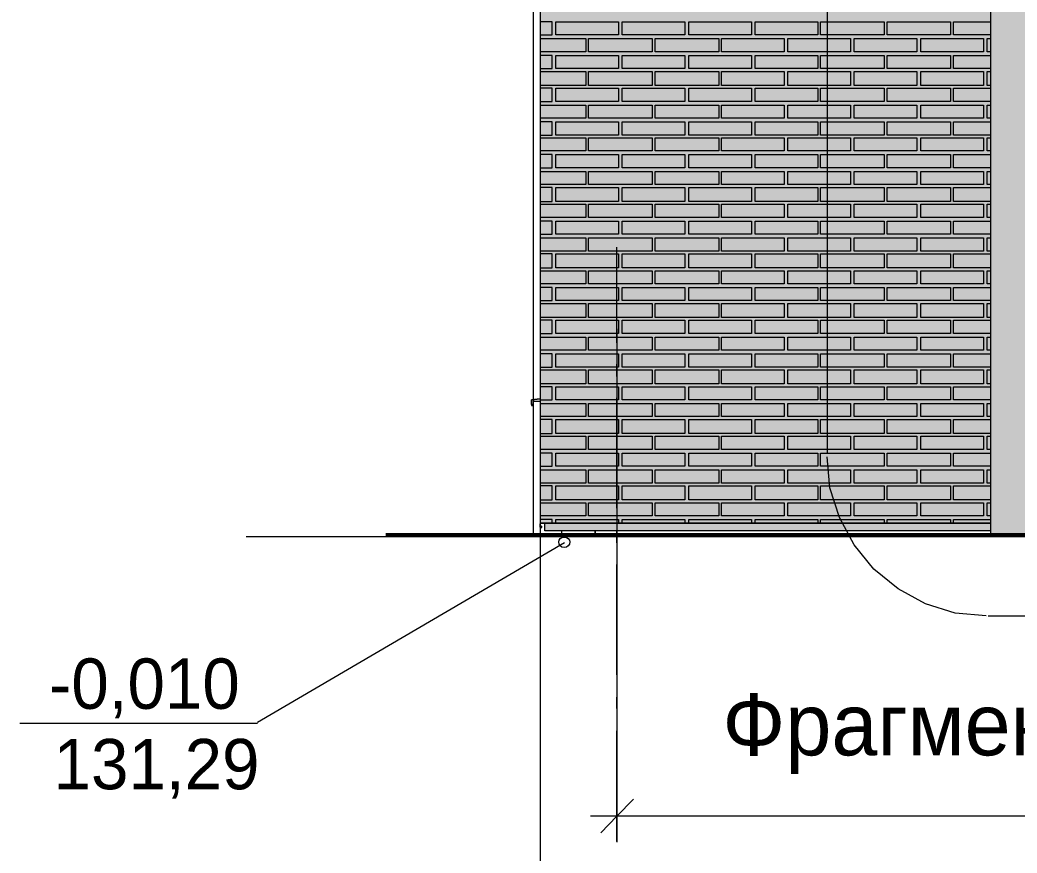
# Model space of a CAD drawing. Header units: millimetres. Extents: x -28928 to 100580, y -22867 to 36490.
# Drawn here: x -24168 to -19658, y -6205 to -2437 of the extents above; entities that cross this region are included whole.
import ezdxf

# ---------------------------------------------------------------- set-up
doc = ezdxf.new("R2010")
doc.units = ezdxf.units.MM
doc.layers.add('PDF _Геометрия', color=7, linetype='Continuous', true_color=0x8f8e8d)
doc.layers.add('PDF _Сплошная заливка', color=7, linetype='Continuous', true_color=0xffffff)
doc.layers.add('PDF _Текст', color=7, linetype='Continuous')

msp = doc.modelspace()

# ---------------------------------------------------------------- hatches: boundary and pattern name
at = {"layer": 'PDF _Сплошная заливка', "true_color": 0xdcd6cf, "transparency": 33554559}
h = msp.add_hatch(color=254, dxfattribs=at)
h.paths.add_polyline_path([(-15922.40610003837, -4713.187073485198), (-15922.40610003837, -1463.956304254396), (-13823.94456157681, -1463.956304254396), (-13823.94456157681, -4713.187073485198), (-13561.63686926911, -4713.187073485198), (-13561.63686926911, -1163.571688869772), (-19459.3291769615, -1163.571688869772), (-19459.3291769615, -4713.187073485198), (-17919.32917696148, -4713.187073485198), (-17919.32917696148, -1463.956304254396), (-16518.94456157684, -1463.956304254396), (-16518.94456157684, -4713.187073485198)])
h.paths.add_polyline_path([(-19700.48302311534, -482.4178427159131), (-9335.098407730602, -482.4178427159131), (-9335.098407730602, 4217.966772668751), (-12072.40610003833, 4217.966772668751), (-12072.40610003833, 6929.889849591866), (-9335.098407730602, 6929.889849591866), (-9335.098407730602, 9028.35138805342), (-21815.86763849998, 9028.35138805342), (-21815.86763849998, -4713.187073485198), (-19776.63686926919, -4713.187073485198), (-19776.63686926919, -727.8024581005411), (-19730.09840773073, -727.8024581005411), (-19730.09840773073, -820.8793811774594), (-19708.94456157688, -820.8793811774594), (-19708.94456157688, -719.3409196389985), (-19700.48302311534, -719.3409196389985)])
h.paths.add_polyline_path([(-10972.40610003832, -4713.187073485198), (-10972.40610003832, -1463.956304254396), (-9576.252253884453, -1463.956304254396), (-9576.252253884453, -4713.187073485198), (-9335.098407730602, -4713.187073485198), (-9335.098407730602, -1163.571688869772), (-13383.9445615768, -1163.571688869772), (-13383.9445615768, -4713.187073485198), (-13121.63686926912, -4713.187073485198), (-13121.63686926912, -1463.956304254396), (-11323.55994619217, -1463.956304254396), (-11323.55994619217, -4713.187073485198)])
at = {"layer": 'PDF _Сплошная заливка', "true_color": 0xa48f7a, "transparency": 33554559}
h = msp.add_hatch(color=252, dxfattribs=at)
h.paths.add_polyline_path([(-19776.63686926919, -4747.033227331358), (-19776.63686926919, -4713.187073485198), (-21794.71379234614, -4713.187073485198), (-21794.71379234614, -4747.033227331358)])
h.paths.add_polyline_path([(-19459.3291769615, -4713.187073485198), (-19459.3291769615, -4747.033227331358), (-17919.32917696148, -4747.033227331358), (-17919.32917696148, -4713.187073485198)])

# ---------------------------------------------------------------- linework, layer by layer
at = {"layer": 'PDF _Геометрия', "color": 7, "lineweight": 9}
for points in [[(-21815.86763849998, -4163.187073485195), (-21845.48302311537, -4163.187073485195), (-21845.48302311537, -4087.03322733134), (-21845.48302311537, -2813.57168886979), (-21845.48302311537, -1540.110150408243), (-21845.48302311537, -1463.956304254396), (-21815.86763849998, -1463.956304254396), (-21815.86763849998, 33.73600343792714), (-21845.48302311537, 33.73600343792714), (-21845.48302311537, 109.8898495917747), (-21845.48302311537, 1383.351388053339), (-21845.48302311537, 2081.428311130272), (-21845.48302311537, 6853.736003438018), (-21845.48302311537, 6929.889849591866), (-21815.86763849998, 6929.889849591866), (-21815.86763849998, 9028.35138805342), (-21815.86763849998, -4713.187073485198), (-19776.63686926919, -4713.187073485198), (-21794.71379234614, -4713.187073485198), (-19776.63686926919, -4713.187073485198)], [(-19776.63686926919, -4662.417842715968), (-19776.63686926919, -727.8024581005411)], [(-19776.63686926919, -4763.956304254429), (-19776.63686926919, -901.2639965620692), (-19772.40610003842, -901.2639965620692), (-19772.40610003842, -1163.571688869772), (-19459.3291769615, -1163.571688869772), (-19459.3291769615, -4763.956304254429)], [(-20517.02148465381, -994.3409196390057), (-20517.02148465381, -4395.879381177499)], [(-21718.55994619229, -4747.033227331358), (-21718.55994619229, -4763.956304254429), (-21845.48302311537, -4763.956304254429), (-21845.48302311537, -4154.725535023648), (-21845.48302311537, -2441.263996562102)], [(-21468.94456157691, -3896.648611946719), (-21468.94456157691, -3465.110150408254)], [(-21468.94456157691, -3833.18707348518), (-21468.94456157691, -6037.417842715986), (-21468.94456157691, -6155.879381177529)], [(-21468.94456157691, -4048.956304254414), (-21468.94456157691, -3993.956304254421)], [(-21468.94456157691, -4645.494765792897), (-21468.94456157691, -4146.263996562113)], [(-19797.79071542303, -5132.033227331358), (-19937.40610003842, -5119.340919639049), (-20072.79071542304, -5077.033227331362), (-20195.48302311535, -5009.340919639053), (-20305.48302311535, -4920.494765792897), (-20394.3291769615, -4810.494765792897), (-20462.02148465381, -4687.802458100585), (-20504.32917696151, -4552.417842715971), (-20517.02148465381, -4412.802458100577)], [(-21815.86763849998, -4713.187073485198), (-21815.86763849998, -6439.340919639064), (-21815.86763849998, -6557.802458100608)], [(-21815.86763849998, -4730.11015040828), (-21815.86763849998, -4730.11015040828)], [(-21794.71379234614, -4713.187073485198), (-21811.63686926922, -4713.187073485198), (-21794.71379234614, -4713.187073485198)], [(-21811.63686926922, -4713.187073485198), (-21811.63686926922, -4713.187073485198)], [(-19776.63686926919, -4747.033227331358), (-21794.71379234614, -4747.033227331358), (-21794.71379234614, -4713.187073485198)], [(-23144.32917696154, -4772.417842715975), (84689.51697688583, -4772.417842715975)], [(-21468.94456157691, -4802.033227331354), (-21468.94456157691, -4747.033227331358)], [(-21705.86763849998, -4802.033227331354), (-23093.55994619231, -5614.340919639057)], [(-21468.94456157691, -5398.571688869823), (-21468.94456157691, -4899.340919639053)], [(-19789.3291769615, -5132.033227331358), (-7075.867638499825, -5132.033227331358)], [(-21468.94456157691, -5550.879381177518), (-21468.94456157691, -5500.110150408284)], [(-23093.55994619231, -5618.571688869826), (-24168.1753308077, -5618.571688869826)], [(-21468.94456157691, -6151.648611946755), (-21468.94456157691, -5652.417842715979)], [(82087.59389996273, -6037.417842715986), (56081.05543842397, -6037.417842715986), (29799.51697688522, -6037.417842715986), (29351.05543842366, -6037.417842715986), (5066.440053808012, -6037.417842715986), (4816.824669192614, -6037.417842715986), (-21587.40610003844, -6037.417842715986)]]:
    msp.add_lwpolyline(points, dxfattribs=at)
at = {"layer": 'PDF _Геометрия', "lineweight": 9}
for points in [[(-21815.86763849998, -2504.725535023641), (-21760.86763849999, -2504.725535023641), (-21760.86763849999, -2445.494765792864), (-21815.86763849998, -2445.494765792864)], [(-19776.63686926919, -2504.725535023641), (-19802.02148465381, -2504.725535023641), (-19945.86763849996, -2504.725535023641), (-19945.86763849996, -2445.494765792864), (-19802.02148465381, -2445.494765792864), (-19776.63686926919, -2445.494765792864)], [(-21815.86763849998, -2521.648611946712), (-21608.55994619229, -2521.648611946712), (-21608.55994619229, -2580.879381177489), (-21815.86763849998, -2580.879381177489)], [(-19776.63686926919, -2580.879381177489), (-19793.55994619227, -2580.879381177489), (-19793.55994619227, -2521.648611946712), (-19776.63686926919, -2521.648611946712)], [(-21815.86763849998, -2657.033227331332), (-21760.86763849999, -2657.033227331332), (-21760.86763849999, -2597.802458100559), (-21815.86763849998, -2597.802458100559)], [(-19776.63686926919, -2657.033227331332), (-19802.02148465381, -2657.033227331332), (-19945.86763849996, -2657.033227331332), (-19945.86763849996, -2597.802458100559), (-19802.02148465381, -2597.802458100559), (-19776.63686926919, -2597.802458100559)], [(-21815.86763849998, -2669.725535023641), (-21608.55994619229, -2669.725535023641), (-21608.55994619229, -2733.18707348518), (-21815.86763849998, -2733.18707348518)], [(-19776.63686926919, -2733.18707348518), (-19793.55994619227, -2733.18707348518), (-19793.55994619227, -2669.725535023641), (-19776.63686926919, -2669.725535023641)], [(-21815.86763849998, -2805.110150408247), (-21760.86763849999, -2805.110150408247), (-21760.86763849999, -2745.879381177489), (-21815.86763849998, -2745.879381177489)], [(-19776.63686926919, -2805.110150408247), (-19802.02148465381, -2805.110150408247), (-19945.86763849996, -2805.110150408247), (-19945.86763849996, -2745.879381177489), (-19802.02148465381, -2745.879381177489), (-19776.63686926919, -2745.879381177489)], [(-21815.86763849998, -2822.033227331336), (-21608.55994619229, -2822.033227331336), (-21608.55994619229, -2881.263996562095), (-21815.86763849998, -2881.263996562095)], [(-19776.63686926919, -2881.263996562095), (-19793.55994619227, -2881.263996562095), (-19793.55994619227, -2822.033227331336), (-19776.63686926919, -2822.033227331336)], [(-21815.86763849998, -2957.417842715942), (-21760.86763849999, -2957.417842715942), (-21760.86763849999, -2898.187073485184), (-21815.86763849998, -2898.187073485184)], [(-19776.63686926919, -2957.417842715942), (-19802.02148465381, -2957.417842715942), (-19945.86763849996, -2957.417842715942), (-19945.86763849996, -2898.187073485184), (-19802.02148465381, -2898.187073485184), (-19776.63686926919, -2898.187073485184)], [(-21815.86763849998, -2970.110150408247), (-21608.55994619229, -2970.110150408247), (-21608.55994619229, -3029.340919639024), (-21815.86763849998, -3029.340919639024)], [(-19776.63686926919, -3029.340919639024), (-19793.55994619227, -3029.340919639024), (-19793.55994619227, -2970.110150408247), (-19776.63686926919, -2970.110150408247)], [(-21815.86763849998, -3105.494765792871), (-21760.86763849999, -3105.494765792871), (-21760.86763849999, -3046.263996562095), (-21815.86763849998, -3046.263996562095)], [(-19776.63686926919, -3105.494765792871), (-19802.02148465381, -3105.494765792871), (-19945.86763849996, -3105.494765792871), (-19945.86763849996, -3046.263996562095), (-19802.02148465381, -3046.263996562095), (-19776.63686926919, -3046.263996562095)], [(-21815.86763849998, -3122.417842715942), (-21608.55994619229, -3122.417842715942), (-21608.55994619229, -3181.648611946719), (-21815.86763849998, -3181.648611946719)], [(-19776.63686926919, -3181.648611946719), (-19793.55994619227, -3181.648611946719), (-19793.55994619227, -3122.417842715942), (-19776.63686926919, -3122.417842715942)], [(-21815.86763849998, -3257.802458100567), (-21760.86763849999, -3257.802458100567), (-21760.86763849999, -3194.340919639028), (-21815.86763849998, -3194.340919639028)], [(-19776.63686926919, -3257.802458100567), (-19802.02148465381, -3257.802458100567), (-19945.86763849996, -3257.802458100567), (-19945.86763849996, -3194.340919639028), (-19802.02148465381, -3194.340919639028), (-19776.63686926919, -3194.340919639028)], [(-21815.86763849998, -3270.494765792875), (-21608.55994619229, -3270.494765792875), (-21608.55994619229, -3329.725535023648), (-21815.86763849998, -3329.725535023648)], [(-19776.63686926919, -3329.725535023648), (-19793.55994619227, -3329.725535023648), (-19793.55994619227, -3270.494765792875), (-19776.63686926919, -3270.494765792875)], [(-21815.86763849998, -3405.879381177496), (-21760.86763849999, -3405.879381177496), (-21760.86763849999, -3346.648611946719), (-21815.86763849998, -3346.648611946719)], [(-19776.63686926919, -3405.879381177496), (-19802.02148465381, -3405.879381177496), (-19945.86763849996, -3405.879381177496), (-19945.86763849996, -3346.648611946719), (-19802.02148465381, -3346.648611946719), (-19776.63686926919, -3346.648611946719)], [(-21815.86763849998, -3422.802458100567), (-21608.55994619229, -3422.802458100567), (-21608.55994619229, -3482.033227331343), (-21815.86763849998, -3482.033227331343)], [(-19776.63686926919, -3482.033227331343), (-19793.55994619227, -3482.033227331343), (-19793.55994619227, -3422.802458100567), (-19776.63686926919, -3422.802458100567)], [(-21815.86763849998, -3558.187073485191), (-21760.86763849999, -3558.187073485191), (-21760.86763849999, -3494.725535023652), (-21815.86763849998, -3494.725535023652)], [(-19776.63686926919, -3558.187073485191), (-19802.02148465381, -3558.187073485191), (-19945.86763849996, -3558.187073485191), (-19945.86763849996, -3494.725535023652), (-19802.02148465381, -3494.725535023652), (-19776.63686926919, -3494.725535023652)], [(-21815.86763849998, -3570.879381177499), (-21608.55994619229, -3570.879381177499), (-21608.55994619229, -3630.110150408254), (-21815.86763849998, -3630.110150408254)], [(-19776.63686926919, -3630.110150408254), (-19793.55994619227, -3630.110150408254), (-19793.55994619227, -3570.879381177499), (-19776.63686926919, -3570.879381177499)], [(-21815.86763849998, -3706.263996562102), (-21760.86763849999, -3706.263996562102), (-21760.86763849999, -3647.033227331347), (-21815.86763849998, -3647.033227331347)], [(-19776.63686926919, -3706.263996562102), (-19802.02148465381, -3706.263996562102), (-19945.86763849996, -3706.263996562102), (-19945.86763849996, -3647.033227331347), (-19802.02148465381, -3647.033227331347), (-19776.63686926919, -3647.033227331347)], [(-21815.86763849998, -3718.95630425441), (-21608.55994619229, -3718.95630425441), (-21608.55994619229, -3782.41784271595), (-21815.86763849998, -3782.41784271595)], [(-19776.63686926919, -3782.41784271595), (-19793.55994619227, -3782.41784271595), (-19793.55994619227, -3718.95630425441), (-19776.63686926919, -3718.95630425441)], [(-21815.86763849998, -3854.340919639035), (-21760.86763849999, -3854.340919639035), (-21760.86763849999, -3795.110150408258), (-21815.86763849998, -3795.110150408258)], [(-19776.63686926919, -3854.340919639035), (-19802.02148465381, -3854.340919639035), (-19945.86763849996, -3854.340919639035), (-19945.86763849996, -3795.110150408258), (-19802.02148465381, -3795.110150408258), (-19776.63686926919, -3795.110150408258)], [(-21815.86763849998, -3871.263996562106), (-21608.55994619229, -3871.263996562106), (-21608.55994619229, -3930.494765792882), (-21815.86763849998, -3930.494765792882)], [(-19776.63686926919, -3930.494765792882), (-19793.55994619227, -3930.494765792882), (-19793.55994619227, -3871.263996562106), (-19776.63686926919, -3871.263996562106)], [(-21815.86763849998, -4006.648611946726), (-21760.86763849999, -4006.648611946726), (-21760.86763849999, -3947.417842715953), (-21815.86763849998, -3947.417842715953)], [(-19776.63686926919, -4006.648611946726), (-19802.02148465381, -4006.648611946726), (-19945.86763849996, -4006.648611946726), (-19945.86763849996, -3947.417842715953), (-19802.02148465381, -3947.417842715953), (-19776.63686926919, -3947.417842715953)], [(-21815.86763849998, -4019.340919639035), (-21608.55994619229, -4019.340919639035), (-21608.55994619229, -4082.802458100574), (-21815.86763849998, -4082.802458100574)], [(-19776.63686926919, -4082.802458100574), (-19793.55994619227, -4082.802458100574), (-19793.55994619227, -4019.340919639035), (-19776.63686926919, -4019.340919639035)], [(-21815.86763849998, -4154.725535023648), (-21760.86763849999, -4154.725535023648), (-21760.86763849999, -4095.494765792882), (-21815.86763849998, -4095.494765792882)], [(-19776.63686926919, -4154.725535023648), (-19802.02148465381, -4154.725535023648), (-19945.86763849996, -4154.725535023648), (-19945.86763849996, -4095.494765792882), (-19802.02148465381, -4095.494765792882), (-19776.63686926919, -4095.494765792882)], [(-21815.86763849998, -4171.64861194673), (-21608.55994619229, -4171.64861194673), (-21608.55994619229, -4230.879381177496), (-21815.86763849998, -4230.879381177496)], [(-19776.63686926919, -4230.879381177496), (-19793.55994619227, -4230.879381177496), (-19793.55994619227, -4171.64861194673), (-19776.63686926919, -4171.64861194673)], [(-21815.86763849998, -4307.033227331343), (-21760.86763849999, -4307.033227331343), (-21760.86763849999, -4243.571688869804), (-21815.86763849998, -4243.571688869804)], [(-19776.63686926919, -4307.033227331343), (-19802.02148465381, -4307.033227331343), (-19945.86763849996, -4307.033227331343), (-19945.86763849996, -4243.571688869804), (-19802.02148465381, -4243.571688869804), (-19776.63686926919, -4243.571688869804)], [(-21815.86763849998, -4319.725535023652), (-21608.55994619229, -4319.725535023652), (-21608.55994619229, -4378.956304254429), (-21815.86763849998, -4378.956304254429)], [(-19776.63686926919, -4378.956304254429), (-19793.55994619227, -4378.956304254429), (-19793.55994619227, -4319.725535023652), (-19776.63686926919, -4319.725535023652)], [(-21815.86763849998, -4455.110150408276), (-21760.86763849999, -4455.110150408276), (-21760.86763849999, -4395.879381177499), (-21815.86763849998, -4395.879381177499)], [(-19776.63686926919, -4455.110150408276), (-19802.02148465381, -4455.110150408276), (-19945.86763849996, -4455.110150408276), (-19945.86763849996, -4395.879381177499), (-19802.02148465381, -4395.879381177499), (-19776.63686926919, -4395.879381177499)], [(-21815.86763849998, -4472.033227331347), (-21608.55994619229, -4472.033227331347), (-21608.55994619229, -4531.26399656212), (-21815.86763849998, -4531.26399656212)], [(-19776.63686926919, -4531.26399656212), (-19793.55994619227, -4531.26399656212), (-19793.55994619227, -4472.033227331347), (-19776.63686926919, -4472.033227331347)], [(-21815.86763849998, -4607.417842715975), (-21760.86763849999, -4607.417842715975), (-21760.86763849999, -4543.956304254432), (-21815.86763849998, -4543.956304254432)], [(-19776.63686926919, -4607.417842715975), (-19802.02148465381, -4607.417842715975), (-19945.86763849996, -4607.417842715975), (-19945.86763849996, -4543.956304254432), (-19802.02148465381, -4543.956304254432), (-19776.63686926919, -4543.956304254432)], [(-21815.86763849998, -4620.11015040828), (-21608.55994619229, -4620.11015040828), (-21608.55994619229, -4679.340919639049), (-21815.86763849998, -4679.340919639049)], [(-19776.63686926919, -4679.340919639049), (-19793.55994619227, -4679.340919639049), (-19793.55994619227, -4620.11015040828), (-19776.63686926919, -4620.11015040828)], [(-21760.86763849999, -4713.187073485198), (-21760.86763849999, -4696.263996562127), (-21815.86763849998, -4696.263996562127)], [(-21743.94456157691, -4713.187073485198), (-21743.94456157691, -4696.263996562127), (-21600.09840773075, -4696.263996562127), (-21460.48302311536, -4696.263996562127), (-21460.48302311536, -4713.187073485198)], [(-21443.55994619229, -4713.187073485198), (-21443.55994619229, -4696.263996562127), (-21299.71379234613, -4696.263996562127), (-21160.09840773074, -4696.263996562127), (-21160.09840773074, -4713.187073485198)], [(-21143.17533080767, -4713.187073485198), (-21143.17533080767, -4696.263996562127), (-21003.55994619228, -4696.263996562127), (-20859.71379234613, -4696.263996562127), (-20859.71379234613, -4713.187073485198)], [(-20842.79071542305, -4713.187073485198), (-20842.79071542305, -4696.263996562127), (-20703.17533080766, -4696.263996562127), (-20559.3291769615, -4696.263996562127), (-20559.3291769615, -4713.187073485198)], [(-20546.6368692692, -4713.187073485198), (-20546.6368692692, -4696.263996562127), (-20402.79071542305, -4696.263996562127), (-20258.94456157689, -4696.263996562127), (-20258.94456157689, -4713.187073485198)], [(-20246.25225388458, -4713.187073485198), (-20246.25225388458, -4696.263996562127), (-20102.40610003842, -4696.263996562127), (-19958.55994619227, -4696.263996562127), (-19958.55994619227, -4713.187073485198)], [(-19945.86763849996, -4713.187073485198), (-19945.86763849996, -4696.263996562127), (-19802.02148465381, -4696.263996562127), (-19776.63686926919, -4696.263996562127)]]:
    msp.add_lwpolyline(points, dxfattribs=at)
for points in [[(-21460.48302311536, -2504.725535023641), (-21600.09840773075, -2504.725535023641), (-21743.94456157691, -2504.725535023641), (-21743.94456157691, -2445.494765792864), (-21600.09840773075, -2445.494765792864), (-21460.48302311536, -2445.494765792864)], [(-21160.09840773074, -2504.725535023641), (-21299.71379234613, -2504.725535023641), (-21443.55994619229, -2504.725535023641), (-21443.55994619229, -2445.494765792864), (-21299.71379234613, -2445.494765792864), (-21160.09840773074, -2445.494765792864)], [(-20859.71379234613, -2504.725535023641), (-21003.55994619228, -2504.725535023641), (-21143.17533080767, -2504.725535023641), (-21143.17533080767, -2445.494765792864), (-21003.55994619228, -2445.494765792864), (-20859.71379234613, -2445.494765792864)], [(-20559.3291769615, -2504.725535023641), (-20703.17533080766, -2504.725535023641), (-20842.79071542305, -2504.725535023641), (-20842.79071542305, -2445.494765792864), (-20703.17533080766, -2445.494765792864), (-20559.3291769615, -2445.494765792864)], [(-20258.94456157689, -2504.725535023641), (-20402.79071542305, -2504.725535023641), (-20546.6368692692, -2504.725535023641), (-20546.6368692692, -2445.494765792864), (-20402.79071542305, -2445.494765792864), (-20258.94456157689, -2445.494765792864)], [(-19958.55994619227, -2504.725535023641), (-20102.40610003842, -2504.725535023641), (-20246.25225388458, -2504.725535023641), (-20246.25225388458, -2445.494765792864), (-20102.40610003842, -2445.494765792864), (-19958.55994619227, -2445.494765792864)], [(-21308.17533080767, -2521.648611946712), (-21308.17533080767, -2580.879381177489), (-21595.86763849999, -2580.879381177489), (-21595.86763849999, -2521.648611946712)], [(-21007.79071542305, -2521.648611946712), (-21007.79071542305, -2580.879381177489), (-21295.48302311536, -2580.879381177489), (-21295.48302311536, -2521.648611946712)], [(-20711.6368692692, -2521.648611946712), (-20711.6368692692, -2580.879381177489), (-20995.09840773074, -2580.879381177489), (-20995.09840773074, -2521.648611946712)], [(-20411.25225388458, -2521.648611946712), (-20411.25225388458, -2580.879381177489), (-20694.71379234613, -2580.879381177489), (-20694.71379234613, -2521.648611946712)], [(-20110.86763849997, -2521.648611946712), (-20110.86763849997, -2580.879381177489), (-20394.3291769615, -2580.879381177489), (-20394.3291769615, -2521.648611946712)], [(-19810.48302311534, -2521.648611946712), (-19810.48302311534, -2580.879381177489), (-20093.94456157689, -2580.879381177489), (-20093.94456157689, -2521.648611946712)], [(-21460.48302311536, -2657.033227331332), (-21600.09840773075, -2657.033227331332), (-21743.94456157691, -2657.033227331332), (-21743.94456157691, -2597.802458100559), (-21600.09840773075, -2597.802458100559), (-21460.48302311536, -2597.802458100559)], [(-21160.09840773074, -2657.033227331332), (-21299.71379234613, -2657.033227331332), (-21443.55994619229, -2657.033227331332), (-21443.55994619229, -2597.802458100559), (-21299.71379234613, -2597.802458100559), (-21160.09840773074, -2597.802458100559)], [(-20859.71379234613, -2657.033227331332), (-21003.55994619228, -2657.033227331332), (-21143.17533080767, -2657.033227331332), (-21143.17533080767, -2597.802458100559), (-21003.55994619228, -2597.802458100559), (-20859.71379234613, -2597.802458100559)], [(-20559.3291769615, -2657.033227331332), (-20703.17533080766, -2657.033227331332), (-20842.79071542305, -2657.033227331332), (-20842.79071542305, -2597.802458100559), (-20703.17533080766, -2597.802458100559), (-20559.3291769615, -2597.802458100559)], [(-20258.94456157689, -2657.033227331332), (-20402.79071542305, -2657.033227331332), (-20546.6368692692, -2657.033227331332), (-20546.6368692692, -2597.802458100559), (-20402.79071542305, -2597.802458100559), (-20258.94456157689, -2597.802458100559)], [(-19958.55994619227, -2657.033227331332), (-20102.40610003842, -2657.033227331332), (-20246.25225388458, -2657.033227331332), (-20246.25225388458, -2597.802458100559), (-20102.40610003842, -2597.802458100559), (-19958.55994619227, -2597.802458100559)], [(-21308.17533080767, -2669.725535023641), (-21308.17533080767, -2733.18707348518), (-21595.86763849999, -2733.18707348518), (-21595.86763849999, -2669.725535023641)], [(-21007.79071542305, -2669.725535023641), (-21007.79071542305, -2733.18707348518), (-21295.48302311536, -2733.18707348518), (-21295.48302311536, -2669.725535023641)], [(-20711.6368692692, -2669.725535023641), (-20711.6368692692, -2733.18707348518), (-20995.09840773074, -2733.18707348518), (-20995.09840773074, -2669.725535023641)], [(-20411.25225388458, -2669.725535023641), (-20411.25225388458, -2733.18707348518), (-20694.71379234613, -2733.18707348518), (-20694.71379234613, -2669.725535023641)], [(-20110.86763849997, -2669.725535023641), (-20110.86763849997, -2733.18707348518), (-20394.3291769615, -2733.18707348518), (-20394.3291769615, -2669.725535023641)], [(-19810.48302311534, -2669.725535023641), (-19810.48302311534, -2733.18707348518), (-20093.94456157689, -2733.18707348518), (-20093.94456157689, -2669.725535023641)], [(-21460.48302311536, -2805.110150408247), (-21600.09840773075, -2805.110150408247), (-21743.94456157691, -2805.110150408247), (-21743.94456157691, -2745.879381177489), (-21600.09840773075, -2745.879381177489), (-21460.48302311536, -2745.879381177489)], [(-21160.09840773074, -2805.110150408247), (-21299.71379234613, -2805.110150408247), (-21443.55994619229, -2805.110150408247), (-21443.55994619229, -2745.879381177489), (-21299.71379234613, -2745.879381177489), (-21160.09840773074, -2745.879381177489)], [(-20859.71379234613, -2805.110150408247), (-21003.55994619228, -2805.110150408247), (-21143.17533080767, -2805.110150408247), (-21143.17533080767, -2745.879381177489), (-21003.55994619228, -2745.879381177489), (-20859.71379234613, -2745.879381177489)], [(-20559.3291769615, -2805.110150408247), (-20703.17533080766, -2805.110150408247), (-20842.79071542305, -2805.110150408247), (-20842.79071542305, -2745.879381177489), (-20703.17533080766, -2745.879381177489), (-20559.3291769615, -2745.879381177489)], [(-20258.94456157689, -2805.110150408247), (-20402.79071542305, -2805.110150408247), (-20546.6368692692, -2805.110150408247), (-20546.6368692692, -2745.879381177489), (-20402.79071542305, -2745.879381177489), (-20258.94456157689, -2745.879381177489)], [(-19958.55994619227, -2805.110150408247), (-20102.40610003842, -2805.110150408247), (-20246.25225388458, -2805.110150408247), (-20246.25225388458, -2745.879381177489), (-20102.40610003842, -2745.879381177489), (-19958.55994619227, -2745.879381177489)], [(-21308.17533080767, -2822.033227331336), (-21308.17533080767, -2881.263996562095), (-21595.86763849999, -2881.263996562095), (-21595.86763849999, -2822.033227331336)], [(-21007.79071542305, -2822.033227331336), (-21007.79071542305, -2881.263996562095), (-21295.48302311536, -2881.263996562095), (-21295.48302311536, -2822.033227331336)], [(-20711.6368692692, -2822.033227331336), (-20711.6368692692, -2881.263996562095), (-20995.09840773074, -2881.263996562095), (-20995.09840773074, -2822.033227331336)], [(-20411.25225388458, -2822.033227331336), (-20411.25225388458, -2881.263996562095), (-20694.71379234613, -2881.263996562095), (-20694.71379234613, -2822.033227331336)], [(-20110.86763849997, -2822.033227331336), (-20110.86763849997, -2881.263996562095), (-20394.3291769615, -2881.263996562095), (-20394.3291769615, -2822.033227331336)], [(-19810.48302311534, -2822.033227331336), (-19810.48302311534, -2881.263996562095), (-20093.94456157689, -2881.263996562095), (-20093.94456157689, -2822.033227331336)], [(-21460.48302311536, -2957.417842715942), (-21600.09840773075, -2957.417842715942), (-21743.94456157691, -2957.417842715942), (-21743.94456157691, -2898.187073485184), (-21600.09840773075, -2898.187073485184), (-21460.48302311536, -2898.187073485184)], [(-21160.09840773074, -2957.417842715942), (-21299.71379234613, -2957.417842715942), (-21443.55994619229, -2957.417842715942), (-21443.55994619229, -2898.187073485184), (-21299.71379234613, -2898.187073485184), (-21160.09840773074, -2898.187073485184)], [(-20859.71379234613, -2957.417842715942), (-21003.55994619228, -2957.417842715942), (-21143.17533080767, -2957.417842715942), (-21143.17533080767, -2898.187073485184), (-21003.55994619228, -2898.187073485184), (-20859.71379234613, -2898.187073485184)], [(-20559.3291769615, -2957.417842715942), (-20703.17533080766, -2957.417842715942), (-20842.79071542305, -2957.417842715942), (-20842.79071542305, -2898.187073485184), (-20703.17533080766, -2898.187073485184), (-20559.3291769615, -2898.187073485184)], [(-20258.94456157689, -2957.417842715942), (-20402.79071542305, -2957.417842715942), (-20546.6368692692, -2957.417842715942), (-20546.6368692692, -2898.187073485184), (-20402.79071542305, -2898.187073485184), (-20258.94456157689, -2898.187073485184)], [(-19958.55994619227, -2957.417842715942), (-20102.40610003842, -2957.417842715942), (-20246.25225388458, -2957.417842715942), (-20246.25225388458, -2898.187073485184), (-20102.40610003842, -2898.187073485184), (-19958.55994619227, -2898.187073485184)], [(-21308.17533080767, -2970.110150408247), (-21308.17533080767, -3029.340919639024), (-21595.86763849999, -3029.340919639024), (-21595.86763849999, -2970.110150408247)], [(-21007.79071542305, -2970.110150408247), (-21007.79071542305, -3029.340919639024), (-21295.48302311536, -3029.340919639024), (-21295.48302311536, -2970.110150408247)], [(-20711.6368692692, -2970.110150408247), (-20711.6368692692, -3029.340919639024), (-20995.09840773074, -3029.340919639024), (-20995.09840773074, -2970.110150408247)], [(-20411.25225388458, -2970.110150408247), (-20411.25225388458, -3029.340919639024), (-20694.71379234613, -3029.340919639024), (-20694.71379234613, -2970.110150408247)], [(-20110.86763849997, -2970.110150408247), (-20110.86763849997, -3029.340919639024), (-20394.3291769615, -3029.340919639024), (-20394.3291769615, -2970.110150408247)], [(-19810.48302311534, -2970.110150408247), (-19810.48302311534, -3029.340919639024), (-20093.94456157689, -3029.340919639024), (-20093.94456157689, -2970.110150408247)], [(-21460.48302311536, -3105.494765792871), (-21600.09840773075, -3105.494765792871), (-21743.94456157691, -3105.494765792871), (-21743.94456157691, -3046.263996562095), (-21600.09840773075, -3046.263996562095), (-21460.48302311536, -3046.263996562095)], [(-21160.09840773074, -3105.494765792871), (-21299.71379234613, -3105.494765792871), (-21443.55994619229, -3105.494765792871), (-21443.55994619229, -3046.263996562095), (-21299.71379234613, -3046.263996562095), (-21160.09840773074, -3046.263996562095)], [(-20859.71379234613, -3105.494765792871), (-21003.55994619228, -3105.494765792871), (-21143.17533080767, -3105.494765792871), (-21143.17533080767, -3046.263996562095), (-21003.55994619228, -3046.263996562095), (-20859.71379234613, -3046.263996562095)], [(-20559.3291769615, -3105.494765792871), (-20703.17533080766, -3105.494765792871), (-20842.79071542305, -3105.494765792871), (-20842.79071542305, -3046.263996562095), (-20703.17533080766, -3046.263996562095), (-20559.3291769615, -3046.263996562095)], [(-20258.94456157689, -3105.494765792871), (-20402.79071542305, -3105.494765792871), (-20546.6368692692, -3105.494765792871), (-20546.6368692692, -3046.263996562095), (-20402.79071542305, -3046.263996562095), (-20258.94456157689, -3046.263996562095)], [(-19958.55994619227, -3105.494765792871), (-20102.40610003842, -3105.494765792871), (-20246.25225388458, -3105.494765792871), (-20246.25225388458, -3046.263996562095), (-20102.40610003842, -3046.263996562095), (-19958.55994619227, -3046.263996562095)], [(-21308.17533080767, -3122.417842715942), (-21308.17533080767, -3181.648611946719), (-21595.86763849999, -3181.648611946719), (-21595.86763849999, -3122.417842715942)], [(-21007.79071542305, -3122.417842715942), (-21007.79071542305, -3181.648611946719), (-21295.48302311536, -3181.648611946719), (-21295.48302311536, -3122.417842715942)], [(-20711.6368692692, -3122.417842715942), (-20711.6368692692, -3181.648611946719), (-20995.09840773074, -3181.648611946719), (-20995.09840773074, -3122.417842715942)], [(-20411.25225388458, -3122.417842715942), (-20411.25225388458, -3181.648611946719), (-20694.71379234613, -3181.648611946719), (-20694.71379234613, -3122.417842715942)], [(-20110.86763849997, -3122.417842715942), (-20110.86763849997, -3181.648611946719), (-20394.3291769615, -3181.648611946719), (-20394.3291769615, -3122.417842715942)], [(-19810.48302311534, -3122.417842715942), (-19810.48302311534, -3181.648611946719), (-20093.94456157689, -3181.648611946719), (-20093.94456157689, -3122.417842715942)], [(-21460.48302311536, -3257.802458100567), (-21600.09840773075, -3257.802458100567), (-21743.94456157691, -3257.802458100567), (-21743.94456157691, -3194.340919639028), (-21600.09840773075, -3194.340919639028), (-21460.48302311536, -3194.340919639028)], [(-21160.09840773074, -3257.802458100567), (-21299.71379234613, -3257.802458100567), (-21443.55994619229, -3257.802458100567), (-21443.55994619229, -3194.340919639028), (-21299.71379234613, -3194.340919639028), (-21160.09840773074, -3194.340919639028)], [(-20859.71379234613, -3257.802458100567), (-21003.55994619228, -3257.802458100567), (-21143.17533080767, -3257.802458100567), (-21143.17533080767, -3194.340919639028), (-21003.55994619228, -3194.340919639028), (-20859.71379234613, -3194.340919639028)], [(-20559.3291769615, -3257.802458100567), (-20703.17533080766, -3257.802458100567), (-20842.79071542305, -3257.802458100567), (-20842.79071542305, -3194.340919639028), (-20703.17533080766, -3194.340919639028), (-20559.3291769615, -3194.340919639028)], [(-20258.94456157689, -3257.802458100567), (-20402.79071542305, -3257.802458100567), (-20546.6368692692, -3257.802458100567), (-20546.6368692692, -3194.340919639028), (-20402.79071542305, -3194.340919639028), (-20258.94456157689, -3194.340919639028)], [(-19958.55994619227, -3257.802458100567), (-20102.40610003842, -3257.802458100567), (-20246.25225388458, -3257.802458100567), (-20246.25225388458, -3194.340919639028), (-20102.40610003842, -3194.340919639028), (-19958.55994619227, -3194.340919639028)], [(-21308.17533080767, -3270.494765792875), (-21308.17533080767, -3329.725535023648), (-21595.86763849999, -3329.725535023648), (-21595.86763849999, -3270.494765792875)], [(-21007.79071542305, -3270.494765792875), (-21007.79071542305, -3329.725535023648), (-21295.48302311536, -3329.725535023648), (-21295.48302311536, -3270.494765792875)], [(-20711.6368692692, -3270.494765792875), (-20711.6368692692, -3329.725535023648), (-20995.09840773074, -3329.725535023648), (-20995.09840773074, -3270.494765792875)], [(-20411.25225388458, -3270.494765792875), (-20411.25225388458, -3329.725535023648), (-20694.71379234613, -3329.725535023648), (-20694.71379234613, -3270.494765792875)], [(-20110.86763849997, -3270.494765792875), (-20110.86763849997, -3329.725535023648), (-20394.3291769615, -3329.725535023648), (-20394.3291769615, -3270.494765792875)], [(-19810.48302311534, -3270.494765792875), (-19810.48302311534, -3329.725535023648), (-20093.94456157689, -3329.725535023648), (-20093.94456157689, -3270.494765792875)], [(-21460.48302311536, -3405.879381177496), (-21600.09840773075, -3405.879381177496), (-21743.94456157691, -3405.879381177496), (-21743.94456157691, -3346.648611946719), (-21600.09840773075, -3346.648611946719), (-21460.48302311536, -3346.648611946719)], [(-21160.09840773074, -3405.879381177496), (-21299.71379234613, -3405.879381177496), (-21443.55994619229, -3405.879381177496), (-21443.55994619229, -3346.648611946719), (-21299.71379234613, -3346.648611946719), (-21160.09840773074, -3346.648611946719)], [(-20859.71379234613, -3405.879381177496), (-21003.55994619228, -3405.879381177496), (-21143.17533080767, -3405.879381177496), (-21143.17533080767, -3346.648611946719), (-21003.55994619228, -3346.648611946719), (-20859.71379234613, -3346.648611946719)], [(-20559.3291769615, -3405.879381177496), (-20703.17533080766, -3405.879381177496), (-20842.79071542305, -3405.879381177496), (-20842.79071542305, -3346.648611946719), (-20703.17533080766, -3346.648611946719), (-20559.3291769615, -3346.648611946719)], [(-20258.94456157689, -3405.879381177496), (-20402.79071542305, -3405.879381177496), (-20546.6368692692, -3405.879381177496), (-20546.6368692692, -3346.648611946719), (-20402.79071542305, -3346.648611946719), (-20258.94456157689, -3346.648611946719)], [(-19958.55994619227, -3405.879381177496), (-20102.40610003842, -3405.879381177496), (-20246.25225388458, -3405.879381177496), (-20246.25225388458, -3346.648611946719), (-20102.40610003842, -3346.648611946719), (-19958.55994619227, -3346.648611946719)], [(-21308.17533080767, -3422.802458100567), (-21308.17533080767, -3482.033227331343), (-21595.86763849999, -3482.033227331343), (-21595.86763849999, -3422.802458100567)], [(-21007.79071542305, -3422.802458100567), (-21007.79071542305, -3482.033227331343), (-21295.48302311536, -3482.033227331343), (-21295.48302311536, -3422.802458100567)], [(-20711.6368692692, -3422.802458100567), (-20711.6368692692, -3482.033227331343), (-20995.09840773074, -3482.033227331343), (-20995.09840773074, -3422.802458100567)], [(-20411.25225388458, -3422.802458100567), (-20411.25225388458, -3482.033227331343), (-20694.71379234613, -3482.033227331343), (-20694.71379234613, -3422.802458100567)], [(-20110.86763849997, -3422.802458100567), (-20110.86763849997, -3482.033227331343), (-20394.3291769615, -3482.033227331343), (-20394.3291769615, -3422.802458100567)], [(-19810.48302311534, -3422.802458100567), (-19810.48302311534, -3482.033227331343), (-20093.94456157689, -3482.033227331343), (-20093.94456157689, -3422.802458100567)], [(-21460.48302311536, -3558.187073485191), (-21600.09840773075, -3558.187073485191), (-21743.94456157691, -3558.187073485191), (-21743.94456157691, -3494.725535023652), (-21600.09840773075, -3494.725535023652), (-21460.48302311536, -3494.725535023652)], [(-21160.09840773074, -3558.187073485191), (-21299.71379234613, -3558.187073485191), (-21443.55994619229, -3558.187073485191), (-21443.55994619229, -3494.725535023652), (-21299.71379234613, -3494.725535023652), (-21160.09840773074, -3494.725535023652)], [(-20859.71379234613, -3558.187073485191), (-21003.55994619228, -3558.187073485191), (-21143.17533080767, -3558.187073485191), (-21143.17533080767, -3494.725535023652), (-21003.55994619228, -3494.725535023652), (-20859.71379234613, -3494.725535023652)], [(-20559.3291769615, -3558.187073485191), (-20703.17533080766, -3558.187073485191), (-20842.79071542305, -3558.187073485191), (-20842.79071542305, -3494.725535023652), (-20703.17533080766, -3494.725535023652), (-20559.3291769615, -3494.725535023652)], [(-20258.94456157689, -3558.187073485191), (-20402.79071542305, -3558.187073485191), (-20546.6368692692, -3558.187073485191), (-20546.6368692692, -3494.725535023652), (-20402.79071542305, -3494.725535023652), (-20258.94456157689, -3494.725535023652)], [(-19958.55994619227, -3558.187073485191), (-20102.40610003842, -3558.187073485191), (-20246.25225388458, -3558.187073485191), (-20246.25225388458, -3494.725535023652), (-20102.40610003842, -3494.725535023652), (-19958.55994619227, -3494.725535023652)], [(-21308.17533080767, -3570.879381177499), (-21308.17533080767, -3630.110150408254), (-21595.86763849999, -3630.110150408254), (-21595.86763849999, -3570.879381177499)], [(-21007.79071542305, -3570.879381177499), (-21007.79071542305, -3630.110150408254), (-21295.48302311536, -3630.110150408254), (-21295.48302311536, -3570.879381177499)], [(-20711.6368692692, -3570.879381177499), (-20711.6368692692, -3630.110150408254), (-20995.09840773074, -3630.110150408254), (-20995.09840773074, -3570.879381177499)], [(-20411.25225388458, -3570.879381177499), (-20411.25225388458, -3630.110150408254), (-20694.71379234613, -3630.110150408254), (-20694.71379234613, -3570.879381177499)], [(-20110.86763849997, -3570.879381177499), (-20110.86763849997, -3630.110150408254), (-20394.3291769615, -3630.110150408254), (-20394.3291769615, -3570.879381177499)], [(-19810.48302311534, -3570.879381177499), (-19810.48302311534, -3630.110150408254), (-20093.94456157689, -3630.110150408254), (-20093.94456157689, -3570.879381177499)], [(-21460.48302311536, -3706.263996562102), (-21600.09840773075, -3706.263996562102), (-21743.94456157691, -3706.263996562102), (-21743.94456157691, -3647.033227331347), (-21600.09840773075, -3647.033227331347), (-21460.48302311536, -3647.033227331347)], [(-21160.09840773074, -3706.263996562102), (-21299.71379234613, -3706.263996562102), (-21443.55994619229, -3706.263996562102), (-21443.55994619229, -3647.033227331347), (-21299.71379234613, -3647.033227331347), (-21160.09840773074, -3647.033227331347)], [(-20859.71379234613, -3706.263996562102), (-21003.55994619228, -3706.263996562102), (-21143.17533080767, -3706.263996562102), (-21143.17533080767, -3647.033227331347), (-21003.55994619228, -3647.033227331347), (-20859.71379234613, -3647.033227331347)], [(-20559.3291769615, -3706.263996562102), (-20703.17533080766, -3706.263996562102), (-20842.79071542305, -3706.263996562102), (-20842.79071542305, -3647.033227331347), (-20703.17533080766, -3647.033227331347), (-20559.3291769615, -3647.033227331347)], [(-20258.94456157689, -3706.263996562102), (-20402.79071542305, -3706.263996562102), (-20546.6368692692, -3706.263996562102), (-20546.6368692692, -3647.033227331347), (-20402.79071542305, -3647.033227331347), (-20258.94456157689, -3647.033227331347)], [(-19958.55994619227, -3706.263996562102), (-20102.40610003842, -3706.263996562102), (-20246.25225388458, -3706.263996562102), (-20246.25225388458, -3647.033227331347), (-20102.40610003842, -3647.033227331347), (-19958.55994619227, -3647.033227331347)], [(-21308.17533080767, -3718.95630425441), (-21308.17533080767, -3782.41784271595), (-21595.86763849999, -3782.41784271595), (-21595.86763849999, -3718.95630425441)], [(-21007.79071542305, -3718.95630425441), (-21007.79071542305, -3782.41784271595), (-21295.48302311536, -3782.41784271595), (-21295.48302311536, -3718.95630425441)], [(-20711.6368692692, -3718.95630425441), (-20711.6368692692, -3782.41784271595), (-20995.09840773074, -3782.41784271595), (-20995.09840773074, -3718.95630425441)], [(-20411.25225388458, -3718.95630425441), (-20411.25225388458, -3782.41784271595), (-20694.71379234613, -3782.41784271595), (-20694.71379234613, -3718.95630425441)], [(-20110.86763849997, -3718.95630425441), (-20110.86763849997, -3782.41784271595), (-20394.3291769615, -3782.41784271595), (-20394.3291769615, -3718.95630425441)], [(-19810.48302311534, -3718.95630425441), (-19810.48302311534, -3782.41784271595), (-20093.94456157689, -3782.41784271595), (-20093.94456157689, -3718.95630425441)], [(-21460.48302311536, -3854.340919639035), (-21600.09840773075, -3854.340919639035), (-21743.94456157691, -3854.340919639035), (-21743.94456157691, -3795.110150408258), (-21600.09840773075, -3795.110150408258), (-21460.48302311536, -3795.110150408258)], [(-21160.09840773074, -3854.340919639035), (-21299.71379234613, -3854.340919639035), (-21443.55994619229, -3854.340919639035), (-21443.55994619229, -3795.110150408258), (-21299.71379234613, -3795.110150408258), (-21160.09840773074, -3795.110150408258)], [(-20859.71379234613, -3854.340919639035), (-21003.55994619228, -3854.340919639035), (-21143.17533080767, -3854.340919639035), (-21143.17533080767, -3795.110150408258), (-21003.55994619228, -3795.110150408258), (-20859.71379234613, -3795.110150408258)], [(-20559.3291769615, -3854.340919639035), (-20703.17533080766, -3854.340919639035), (-20842.79071542305, -3854.340919639035), (-20842.79071542305, -3795.110150408258), (-20703.17533080766, -3795.110150408258), (-20559.3291769615, -3795.110150408258)], [(-20258.94456157689, -3854.340919639035), (-20402.79071542305, -3854.340919639035), (-20546.6368692692, -3854.340919639035), (-20546.6368692692, -3795.110150408258), (-20402.79071542305, -3795.110150408258), (-20258.94456157689, -3795.110150408258)], [(-19958.55994619227, -3854.340919639035), (-20102.40610003842, -3854.340919639035), (-20246.25225388458, -3854.340919639035), (-20246.25225388458, -3795.110150408258), (-20102.40610003842, -3795.110150408258), (-19958.55994619227, -3795.110150408258)], [(-21308.17533080767, -3871.263996562106), (-21308.17533080767, -3930.494765792882), (-21595.86763849999, -3930.494765792882), (-21595.86763849999, -3871.263996562106)], [(-21007.79071542305, -3871.263996562106), (-21007.79071542305, -3930.494765792882), (-21295.48302311536, -3930.494765792882), (-21295.48302311536, -3871.263996562106)], [(-20711.6368692692, -3871.263996562106), (-20711.6368692692, -3930.494765792882), (-20995.09840773074, -3930.494765792882), (-20995.09840773074, -3871.263996562106)], [(-20411.25225388458, -3871.263996562106), (-20411.25225388458, -3930.494765792882), (-20694.71379234613, -3930.494765792882), (-20694.71379234613, -3871.263996562106)], [(-20110.86763849997, -3871.263996562106), (-20110.86763849997, -3930.494765792882), (-20394.3291769615, -3930.494765792882), (-20394.3291769615, -3871.263996562106)], [(-19810.48302311534, -3871.263996562106), (-19810.48302311534, -3930.494765792882), (-20093.94456157689, -3930.494765792882), (-20093.94456157689, -3871.263996562106)], [(-21460.48302311536, -4006.648611946726), (-21600.09840773075, -4006.648611946726), (-21743.94456157691, -4006.648611946726), (-21743.94456157691, -3947.417842715953), (-21600.09840773075, -3947.417842715953), (-21460.48302311536, -3947.417842715953)], [(-21160.09840773074, -4006.648611946726), (-21299.71379234613, -4006.648611946726), (-21443.55994619229, -4006.648611946726), (-21443.55994619229, -3947.417842715953), (-21299.71379234613, -3947.417842715953), (-21160.09840773074, -3947.417842715953)], [(-20859.71379234613, -4006.648611946726), (-21003.55994619228, -4006.648611946726), (-21143.17533080767, -4006.648611946726), (-21143.17533080767, -3947.417842715953), (-21003.55994619228, -3947.417842715953), (-20859.71379234613, -3947.417842715953)], [(-20559.3291769615, -4006.648611946726), (-20703.17533080766, -4006.648611946726), (-20842.79071542305, -4006.648611946726), (-20842.79071542305, -3947.417842715953), (-20703.17533080766, -3947.417842715953), (-20559.3291769615, -3947.417842715953)], [(-20258.94456157689, -4006.648611946726), (-20402.79071542305, -4006.648611946726), (-20546.6368692692, -4006.648611946726), (-20546.6368692692, -3947.417842715953), (-20402.79071542305, -3947.417842715953), (-20258.94456157689, -3947.417842715953)], [(-19958.55994619227, -4006.648611946726), (-20102.40610003842, -4006.648611946726), (-20246.25225388458, -4006.648611946726), (-20246.25225388458, -3947.417842715953), (-20102.40610003842, -3947.417842715953), (-19958.55994619227, -3947.417842715953)], [(-21308.17533080767, -4019.340919639035), (-21308.17533080767, -4082.802458100574), (-21595.86763849999, -4082.802458100574), (-21595.86763849999, -4019.340919639035)], [(-21007.79071542305, -4019.340919639035), (-21007.79071542305, -4082.802458100574), (-21295.48302311536, -4082.802458100574), (-21295.48302311536, -4019.340919639035)], [(-20711.6368692692, -4019.340919639035), (-20711.6368692692, -4082.802458100574), (-20995.09840773074, -4082.802458100574), (-20995.09840773074, -4019.340919639035)], [(-20411.25225388458, -4019.340919639035), (-20411.25225388458, -4082.802458100574), (-20694.71379234613, -4082.802458100574), (-20694.71379234613, -4019.340919639035)], [(-20110.86763849997, -4019.340919639035), (-20110.86763849997, -4082.802458100574), (-20394.3291769615, -4082.802458100574), (-20394.3291769615, -4019.340919639035)], [(-19810.48302311534, -4019.340919639035), (-19810.48302311534, -4082.802458100574), (-20093.94456157689, -4082.802458100574), (-20093.94456157689, -4019.340919639035)], [(-21460.48302311536, -4154.725535023648), (-21600.09840773075, -4154.725535023648), (-21743.94456157691, -4154.725535023648), (-21743.94456157691, -4095.494765792882), (-21600.09840773075, -4095.494765792882), (-21460.48302311536, -4095.494765792882)], [(-21160.09840773074, -4154.725535023648), (-21299.71379234613, -4154.725535023648), (-21443.55994619229, -4154.725535023648), (-21443.55994619229, -4095.494765792882), (-21299.71379234613, -4095.494765792882), (-21160.09840773074, -4095.494765792882)], [(-20859.71379234613, -4154.725535023648), (-21003.55994619228, -4154.725535023648), (-21143.17533080767, -4154.725535023648), (-21143.17533080767, -4095.494765792882), (-21003.55994619228, -4095.494765792882), (-20859.71379234613, -4095.494765792882)], [(-20559.3291769615, -4154.725535023648), (-20703.17533080766, -4154.725535023648), (-20842.79071542305, -4154.725535023648), (-20842.79071542305, -4095.494765792882), (-20703.17533080766, -4095.494765792882), (-20559.3291769615, -4095.494765792882)], [(-20258.94456157689, -4154.725535023648), (-20402.79071542305, -4154.725535023648), (-20546.6368692692, -4154.725535023648), (-20546.6368692692, -4095.494765792882), (-20402.79071542305, -4095.494765792882), (-20258.94456157689, -4095.494765792882)], [(-19958.55994619227, -4154.725535023648), (-20102.40610003842, -4154.725535023648), (-20246.25225388458, -4154.725535023648), (-20246.25225388458, -4095.494765792882), (-20102.40610003842, -4095.494765792882), (-19958.55994619227, -4095.494765792882)], [(-21308.17533080767, -4171.64861194673), (-21308.17533080767, -4230.879381177496), (-21595.86763849999, -4230.879381177496), (-21595.86763849999, -4171.64861194673)], [(-21007.79071542305, -4171.64861194673), (-21007.79071542305, -4230.879381177496), (-21295.48302311536, -4230.879381177496), (-21295.48302311536, -4171.64861194673)], [(-20711.6368692692, -4171.64861194673), (-20711.6368692692, -4230.879381177496), (-20995.09840773074, -4230.879381177496), (-20995.09840773074, -4171.64861194673)], [(-20411.25225388458, -4171.64861194673), (-20411.25225388458, -4230.879381177496), (-20694.71379234613, -4230.879381177496), (-20694.71379234613, -4171.64861194673)], [(-20110.86763849997, -4171.64861194673), (-20110.86763849997, -4230.879381177496), (-20394.3291769615, -4230.879381177496), (-20394.3291769615, -4171.64861194673)], [(-19810.48302311534, -4171.64861194673), (-19810.48302311534, -4230.879381177496), (-20093.94456157689, -4230.879381177496), (-20093.94456157689, -4171.64861194673)], [(-21460.48302311536, -4307.033227331343), (-21600.09840773075, -4307.033227331343), (-21743.94456157691, -4307.033227331343), (-21743.94456157691, -4243.571688869804), (-21600.09840773075, -4243.571688869804), (-21460.48302311536, -4243.571688869804)], [(-21160.09840773074, -4307.033227331343), (-21299.71379234613, -4307.033227331343), (-21443.55994619229, -4307.033227331343), (-21443.55994619229, -4243.571688869804), (-21299.71379234613, -4243.571688869804), (-21160.09840773074, -4243.571688869804)], [(-20859.71379234613, -4307.033227331343), (-21003.55994619228, -4307.033227331343), (-21143.17533080767, -4307.033227331343), (-21143.17533080767, -4243.571688869804), (-21003.55994619228, -4243.571688869804), (-20859.71379234613, -4243.571688869804)], [(-20559.3291769615, -4307.033227331343), (-20703.17533080766, -4307.033227331343), (-20842.79071542305, -4307.033227331343), (-20842.79071542305, -4243.571688869804), (-20703.17533080766, -4243.571688869804), (-20559.3291769615, -4243.571688869804)], [(-20258.94456157689, -4307.033227331343), (-20402.79071542305, -4307.033227331343), (-20546.6368692692, -4307.033227331343), (-20546.6368692692, -4243.571688869804), (-20402.79071542305, -4243.571688869804), (-20258.94456157689, -4243.571688869804)], [(-19958.55994619227, -4307.033227331343), (-20102.40610003842, -4307.033227331343), (-20246.25225388458, -4307.033227331343), (-20246.25225388458, -4243.571688869804), (-20102.40610003842, -4243.571688869804), (-19958.55994619227, -4243.571688869804)], [(-21308.17533080767, -4319.725535023652), (-21308.17533080767, -4378.956304254429), (-21595.86763849999, -4378.956304254429), (-21595.86763849999, -4319.725535023652)], [(-21007.79071542305, -4319.725535023652), (-21007.79071542305, -4378.956304254429), (-21295.48302311536, -4378.956304254429), (-21295.48302311536, -4319.725535023652)], [(-20711.6368692692, -4319.725535023652), (-20711.6368692692, -4378.956304254429), (-20995.09840773074, -4378.956304254429), (-20995.09840773074, -4319.725535023652)], [(-20411.25225388458, -4319.725535023652), (-20411.25225388458, -4378.956304254429), (-20694.71379234613, -4378.956304254429), (-20694.71379234613, -4319.725535023652)], [(-20110.86763849997, -4319.725535023652), (-20110.86763849997, -4378.956304254429), (-20394.3291769615, -4378.956304254429), (-20394.3291769615, -4319.725535023652)], [(-19810.48302311534, -4319.725535023652), (-19810.48302311534, -4378.956304254429), (-20093.94456157689, -4378.956304254429), (-20093.94456157689, -4319.725535023652)], [(-21460.48302311536, -4455.110150408276), (-21600.09840773075, -4455.110150408276), (-21743.94456157691, -4455.110150408276), (-21743.94456157691, -4395.879381177499), (-21600.09840773075, -4395.879381177499), (-21460.48302311536, -4395.879381177499)], [(-21160.09840773074, -4455.110150408276), (-21299.71379234613, -4455.110150408276), (-21443.55994619229, -4455.110150408276), (-21443.55994619229, -4395.879381177499), (-21299.71379234613, -4395.879381177499), (-21160.09840773074, -4395.879381177499)], [(-20859.71379234613, -4455.110150408276), (-21003.55994619228, -4455.110150408276), (-21143.17533080767, -4455.110150408276), (-21143.17533080767, -4395.879381177499), (-21003.55994619228, -4395.879381177499), (-20859.71379234613, -4395.879381177499)], [(-20559.3291769615, -4455.110150408276), (-20703.17533080766, -4455.110150408276), (-20842.79071542305, -4455.110150408276), (-20842.79071542305, -4395.879381177499), (-20703.17533080766, -4395.879381177499), (-20559.3291769615, -4395.879381177499)], [(-20258.94456157689, -4455.110150408276), (-20402.79071542305, -4455.110150408276), (-20546.6368692692, -4455.110150408276), (-20546.6368692692, -4395.879381177499), (-20402.79071542305, -4395.879381177499), (-20258.94456157689, -4395.879381177499)], [(-19958.55994619227, -4455.110150408276), (-20102.40610003842, -4455.110150408276), (-20246.25225388458, -4455.110150408276), (-20246.25225388458, -4395.879381177499), (-20102.40610003842, -4395.879381177499), (-19958.55994619227, -4395.879381177499)], [(-21308.17533080767, -4472.033227331347), (-21308.17533080767, -4531.26399656212), (-21595.86763849999, -4531.26399656212), (-21595.86763849999, -4472.033227331347)], [(-21007.79071542305, -4472.033227331347), (-21007.79071542305, -4531.26399656212), (-21295.48302311536, -4531.26399656212), (-21295.48302311536, -4472.033227331347)], [(-20711.6368692692, -4472.033227331347), (-20711.6368692692, -4531.26399656212), (-20995.09840773074, -4531.26399656212), (-20995.09840773074, -4472.033227331347)], [(-20411.25225388458, -4472.033227331347), (-20411.25225388458, -4531.26399656212), (-20694.71379234613, -4531.26399656212), (-20694.71379234613, -4472.033227331347)], [(-20110.86763849997, -4472.033227331347), (-20110.86763849997, -4531.26399656212), (-20394.3291769615, -4531.26399656212), (-20394.3291769615, -4472.033227331347)], [(-19810.48302311534, -4472.033227331347), (-19810.48302311534, -4531.26399656212), (-20093.94456157689, -4531.26399656212), (-20093.94456157689, -4472.033227331347)], [(-21460.48302311536, -4607.417842715975), (-21600.09840773075, -4607.417842715975), (-21743.94456157691, -4607.417842715975), (-21743.94456157691, -4543.956304254432), (-21600.09840773075, -4543.956304254432), (-21460.48302311536, -4543.956304254432)], [(-21160.09840773074, -4607.417842715975), (-21299.71379234613, -4607.417842715975), (-21443.55994619229, -4607.417842715975), (-21443.55994619229, -4543.956304254432), (-21299.71379234613, -4543.956304254432), (-21160.09840773074, -4543.956304254432)], [(-20859.71379234613, -4607.417842715975), (-21003.55994619228, -4607.417842715975), (-21143.17533080767, -4607.417842715975), (-21143.17533080767, -4543.956304254432), (-21003.55994619228, -4543.956304254432), (-20859.71379234613, -4543.956304254432)], [(-20559.3291769615, -4607.417842715975), (-20703.17533080766, -4607.417842715975), (-20842.79071542305, -4607.417842715975), (-20842.79071542305, -4543.956304254432), (-20703.17533080766, -4543.956304254432), (-20559.3291769615, -4543.956304254432)], [(-20258.94456157689, -4607.417842715975), (-20402.79071542305, -4607.417842715975), (-20546.6368692692, -4607.417842715975), (-20546.6368692692, -4543.956304254432), (-20402.79071542305, -4543.956304254432), (-20258.94456157689, -4543.956304254432)], [(-19958.55994619227, -4607.417842715975), (-20102.40610003842, -4607.417842715975), (-20246.25225388458, -4607.417842715975), (-20246.25225388458, -4543.956304254432), (-20102.40610003842, -4543.956304254432), (-19958.55994619227, -4543.956304254432)], [(-21308.17533080767, -4620.11015040828), (-21308.17533080767, -4679.340919639049), (-21595.86763849999, -4679.340919639049), (-21595.86763849999, -4620.11015040828)], [(-21007.79071542305, -4620.11015040828), (-21007.79071542305, -4679.340919639049), (-21295.48302311536, -4679.340919639049), (-21295.48302311536, -4620.11015040828)], [(-20711.6368692692, -4620.11015040828), (-20711.6368692692, -4679.340919639049), (-20995.09840773074, -4679.340919639049), (-20995.09840773074, -4620.11015040828)], [(-20411.25225388458, -4620.11015040828), (-20411.25225388458, -4679.340919639049), (-20694.71379234613, -4679.340919639049), (-20694.71379234613, -4620.11015040828)], [(-20110.86763849997, -4620.11015040828), (-20110.86763849997, -4679.340919639049), (-20394.3291769615, -4679.340919639049), (-20394.3291769615, -4620.11015040828)], [(-19810.48302311534, -4620.11015040828), (-19810.48302311534, -4679.340919639049), (-20093.94456157689, -4679.340919639049), (-20093.94456157689, -4620.11015040828)]]:
    msp.add_lwpolyline(points, close=True, dxfattribs=at)
at = {"layer": 'PDF _Геометрия', "color": 7, "lineweight": 9}
for points in [[(-21849.71379234614, -4175.879381177503), (-21853.9445615769, -4175.879381177503), (-21853.9445615769, -4154.725535023648), (-21815.86763849998, -4150.494765792886), (-21853.9445615769, -4154.725535023648), (-21853.9445615769, -4180.110150408265), (-21849.71379234614, -4180.110150408265), (-21845.48302311537, -4171.64861194673)], [(-21815.86763849998, -4730.11015040828), (-21815.86763849998, -4717.417842715971), (-21811.63686926922, -4713.187073485198), (-21815.86763849998, -4713.187073485198), (-21815.86763849998, -4734.340919639053), (-21811.63686926922, -4734.340919639053), (-21807.40610003845, -4730.11015040828), (-21807.40610003845, -4725.879381177507)], [(-21566.2522538846, -4763.956304254429), (-21566.2522538846, -4747.033227331358)]]:
    msp.add_lwpolyline(points, close=True, dxfattribs=at)
at = {"layer": 'PDF _Геометрия', "color": 7, "lineweight": 40}
msp.add_lwpolyline([(82954.90159227044, -4763.956304254429), (-22513.94456157691, -4763.956304254429)], dxfattribs=at)
at = {"layer": 'PDF _Геометрия', "color": 7, "lineweight": 18}
msp.add_lwpolyline([(-21540.86763849998, -6113.571688869833), (-21468.94456157691, -6037.417842715986), (-21392.79071542306, -5961.263996562138)], dxfattribs=at)
at = {"layer": 'PDF _Геометрия', "color": 7, "lineweight": 9}
for points in [[(-21731.2522538846, -4797.802458100592), (-21731.2522538846, -4785.110150408284), (-21722.79071542306, -4776.648611946737), (-21705.86763849998, -4776.648611946737)], [(-21731.2522538846, -4797.802458100592), (-21731.2522538846, -4785.110150408284), (-21722.79071542306, -4776.648611946737), (-21705.86763849998, -4776.648611946737)], [(-21705.86763849998, -4776.648611946737), (-21693.17533080767, -4776.648611946737), (-21680.48302311536, -4785.110150408284), (-21680.48302311536, -4797.802458100592)], [(-21705.86763849998, -4776.648611946737), (-21693.17533080767, -4776.648611946737), (-21680.48302311536, -4785.110150408284), (-21680.48302311536, -4797.802458100592)], [(-21705.86763849998, -4823.187073485205), (-21722.79071542306, -4823.187073485205), (-21731.2522538846, -4810.494765792897), (-21731.2522538846, -4797.802458100592)], [(-21705.86763849998, -4823.187073485205), (-21722.79071542306, -4823.187073485205), (-21731.2522538846, -4810.494765792897), (-21731.2522538846, -4797.802458100592)], [(-21680.48302311536, -4797.802458100592), (-21680.48302311536, -4810.494765792897), (-21693.17533080767, -4823.187073485205), (-21705.86763849998, -4823.187073485205)], [(-21680.48302311536, -4797.802458100592), (-21680.48302311536, -4810.494765792897), (-21693.17533080767, -4823.187073485205), (-21705.86763849998, -4823.187073485205)]]:
    msp.add_open_spline(points, degree=3, dxfattribs=at)
at = {"layer": 'PDF _Сплошная заливка', "color": 250, "lineweight": 9, "true_color": 0x383e42, "transparency": 33554559}
for points in [[(-19776.63686926919, -901.2639965620692), (-19776.63686926919, -4763.956304254429), (-19772.40610003842, -901.2639965620692), (-19772.40610003842, -4763.956304254429)], [(-19772.40610003842, -1163.571688869772), (-19772.40610003842, -4763.956304254429), (-19459.3291769615, -1163.571688869772), (-19459.3291769615, -4763.956304254429)]]:
    msp.add_solid(points, dxfattribs=at)

# ---------------------------------------------------------------- texts
at = {"layer": 'PDF _Текст', "attachment_point": 4, "style": ''}
for s, insert, char_height in [('-0,010', (-24037.12907621671, -5459.606499630943), 227.7084847294893), ('Фрагмент №3 (см. лист 7)', (-20991.04301274744, -5664.944997359296), 280.1272685734552), ('131,29', (-24015.97549904179, -5823.412306641025), 227.7084847294893)]:
    msp.add_mtext(s, dxfattribs=dict(at, insert=insert, char_height=char_height))

doc.saveas('drawing.dxf')
